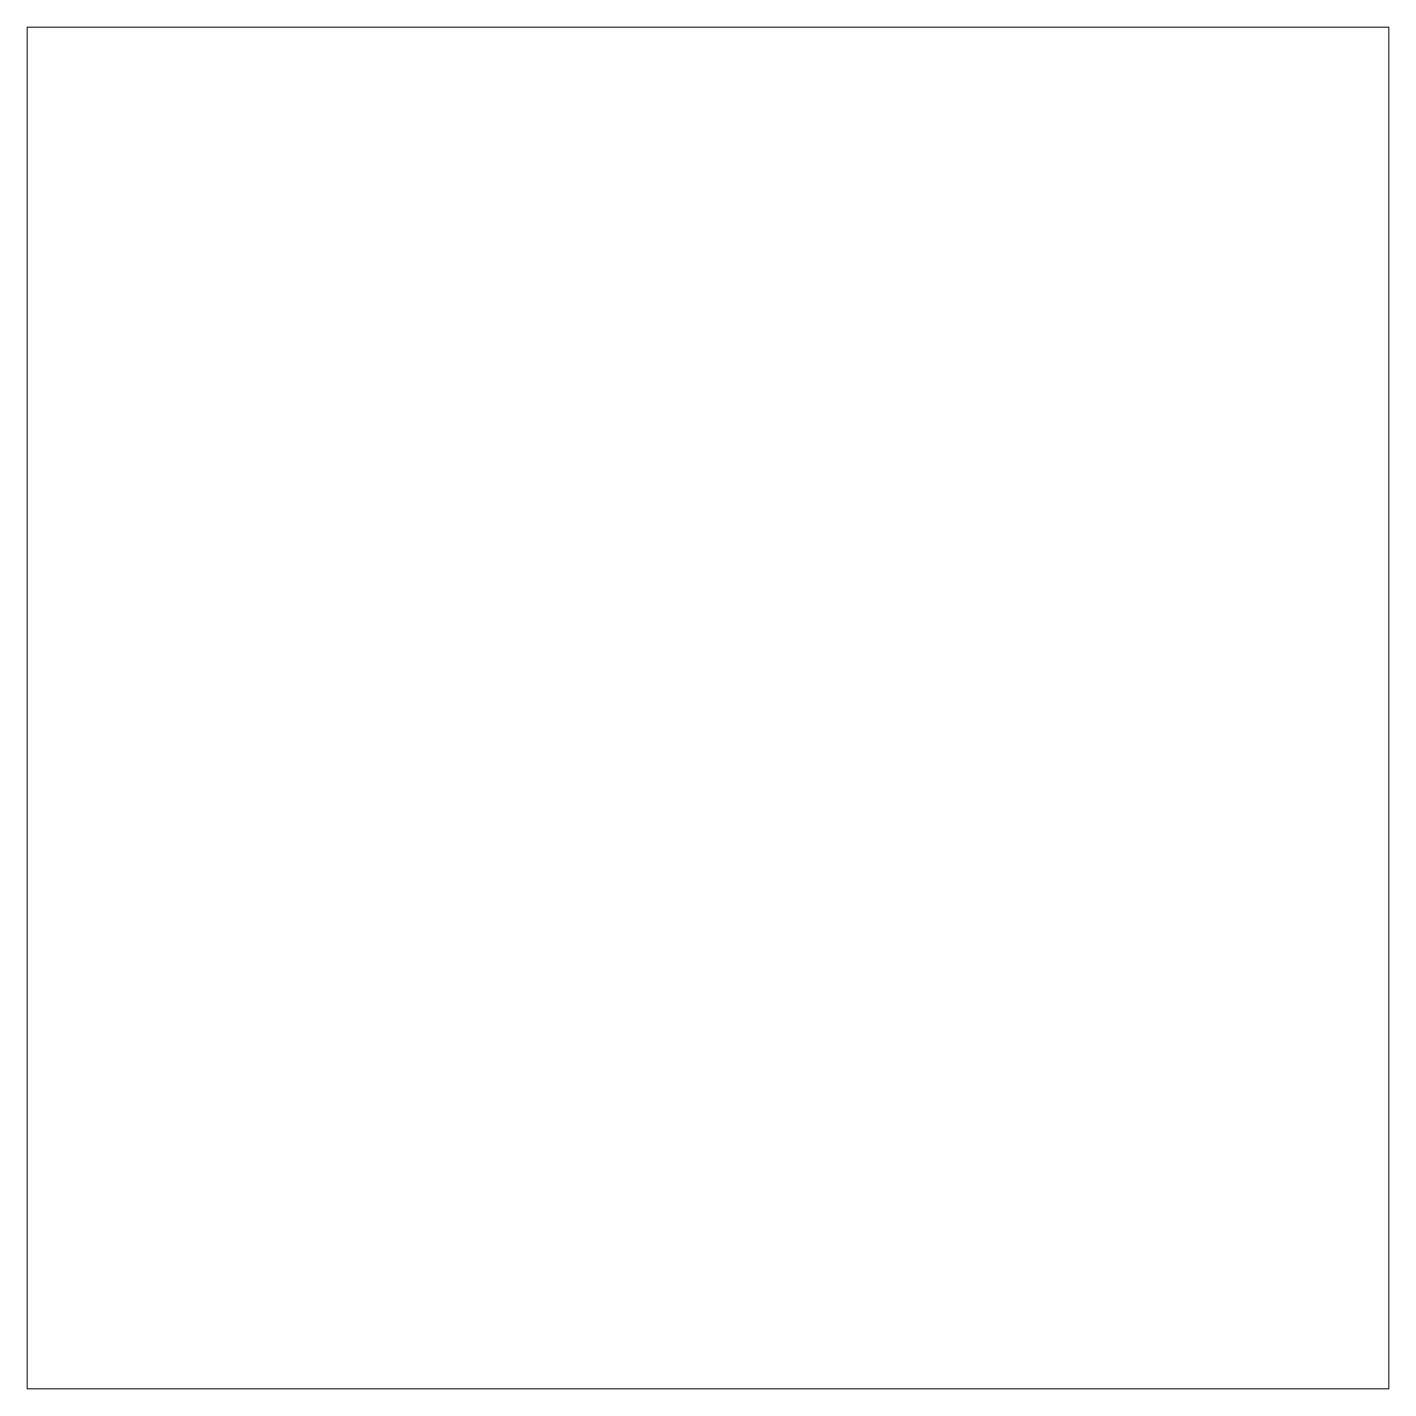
# Model space of a CAD drawing. Header units: metres. Extents: x 0 to 14, y 0 to 14.
import ezdxf

# ---------------------------------------------------------------- set-up
doc = ezdxf.new("R2010")
doc.units = ezdxf.units.M
doc.layers.add('TOP', color=1, linetype='Continuous', lineweight=0)

msp = doc.modelspace()

# ---------------------------------------------------------------- linework, layer by layer
at = {"layer": 'TOP'}
for p, q in [((0, 0), (0, 14)), ((0, 14), (14, 14)), ((14, 0), (14, 14)), ((0, 0), (14, 0))]:
    msp.add_line(p, q, dxfattribs=at)

doc.saveas('drawing.dxf')
